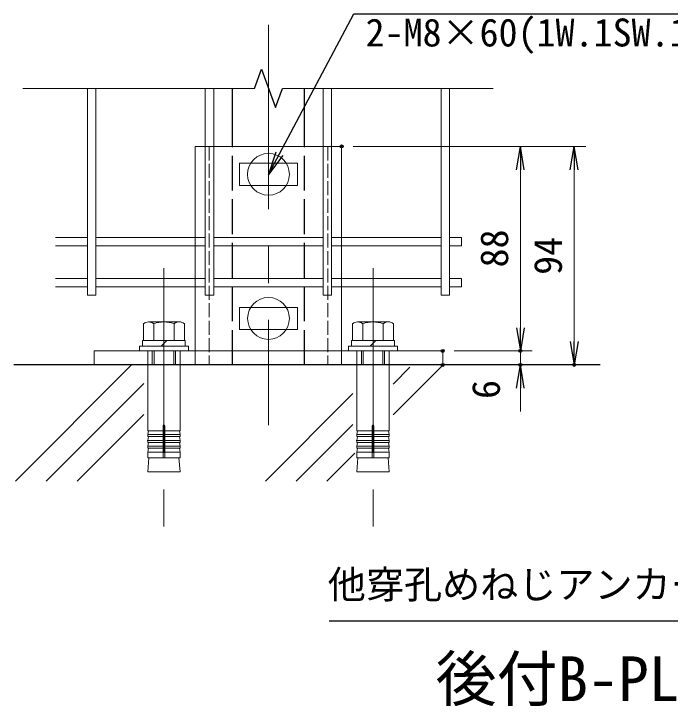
# Model space of a CAD drawing. Units: millimetres, scale not verified, with parts at other scales. Extents: x -4200 to 4200, y -2970 to 2970.
# Drawn here: x 1403 to 2533, y -1189 to 3 of the extents above; entities that cross this region are included whole.
import ezdxf
from ezdxf.enums import TextEntityAlignment as Align

# ---------------------------------------------------------------- set-up
doc = ezdxf.new("R2010")
doc.units = ezdxf.units.MM
doc.header["$LTSCALE"] = 10
doc.header["$PDMODE"] = 32
doc.header["$PDSIZE"] = 5
doc.linetypes.add('DASHED', pattern=[7.5, 6, -1.5])
doc.linetypes.add('USER1', pattern=[50.8, 31.75, -6.35, 6.35, -6.35])
for name, color, linetype, lineweight in [('0-0_D-STR-DIM', 7, 'Continuous', 13), ('0-1_D-STR3', 3, 'Continuous', 13), ('0-2_D-BMK', 2, 'USER1', 13), ('0-3_D-STR1', 1, 'Continuous', 25), ('0-4_D-STR2', 7, 'Continuous', 13), ('0-5_0', 7, 'Continuous', 25), ('0-7_D-STR-TXT', 7, 'Continuous', 25), ('0-A_D-DCR-HCH', 7, 'Continuous', 13), ('0-C_D-BGD', 7, 'Continuous', 25)]:
    doc.layers.add(name, color=color, linetype=linetype, lineweight=lineweight)
doc.layers.add('0-6_Defpoints', color=7, linetype='Continuous')
doc.layers.add('0-8_D-TTL-TXT', color=7, linetype='Continuous')
doc.styles.add('ＭＳ ゴシック', font='')
doc.styles.get('ＭＳ ゴシック').set_extended_font_data('MS Gothic')

# ---------------------------------------------------------------- blocks, each defined once
blk = doc.blocks.new('BREAK')
at = {"layer": '0-5_0'}
for p, q in [((352.4, 128.3), (0, 256.5)), ((-352.4, -128.3), (352.4, 128.3)), ((0, -256.5), (-352.4, -128.3))]:
    blk.add_line(p, q, dxfattribs=at)
blk = doc.blocks.new('ベースプレート部品\u3000正面図')
at = {"layer": '0-1_D-STR3', "linetype": 'DASHED'}
for p, q in [((8393.49, 24200.71), (8393.49, 23260.71)), ((8903.49, 24200.71), (8903.49, 23260.71)), ((8128.49, 23320.71), (8128.49, 23260.71)), ((8268.49, 23320.71), (8268.49, 23260.71)), ((8333.49, 23320.71), (8333.49, 23260.71)), ((8963.49, 23320.71), (8963.49, 23260.71)), ((9028.49, 23320.71), (9028.49, 23260.71)), ((9168.49, 23320.71), (9168.49, 23260.71))]:
    blk.add_line(p, q, dxfattribs=at)
at = {"layer": '0-1_D-STR3'}
for p, q in [((8963.49, 24200.71), (8963.49, 23320.71)), ((8773.41, 24128.21), (8523.37, 24128.21)), ((8523.37, 24128.21), (8523.37, 24033.21)), ((8773.37, 24128.21), (8773.37, 24033.21)), ((8773.37, 24033.21), (8523.41, 24033.21)), ((8773.41, 23508.21), (8523.37, 23508.21)), ((8523.37, 23508.21), (8523.37, 23413.21)), ((8773.37, 23508.21), (8773.37, 23413.21)), ((8773.37, 23413.21), (8523.41, 23413.21)), ((7898.51, 23320.71), (9398.51, 23320.71)), ((9398.51, 23320.71), (9398.51, 23260.71))]:
    blk.add_line(p, q, dxfattribs=at)
for points in [[(8963.49, 24200.71), (8333.49, 24200.71), (8333.49, 23320.71)], [(7898.51, 23320.71), (7898.51, 23260.71), (9398.51, 23260.71)]]:
    blk.add_lwpolyline(points, dxfattribs=at)
blk = doc.blocks.new('_Open')
at = {"layer": '0-5_0'}
blk.add_line((-10, 1.667), (0, 0), dxfattribs=at)
blk.add_lwpolyline([(-10, -1.667), (0, 0), (-10, 0)], dxfattribs=at)
blk = doc.blocks.new('MLeader14')
at = {"layer": '0-0_D-STR-DIM', "lineweight": 25}
blk.add_line((1865.7, -241.22), (1841.01, -273.39), dxfattribs=at)
for points in [[(1859.81, -238.08), (1988.1, 2.84), (2341.8, 2.84), (2618.63, 2.84)], [(1853.93, -234.95), (1841.01, -273.39), (1859.81, -238.08)]]:
    blk.add_lwpolyline(points, dxfattribs=at)
blk = doc.blocks.new('MLeader15')
at = {"layer": '0-7_D-STR-TXT'}
blk.add_line((2797.54, -819.06), (2820.14, -785.39), dxfattribs=at)
for points in [[(2809.68, -824.57), (2820.14, -785.39), (2803.61, -821.82)], [(2803.61, -821.82), (2703.44, -1042.63), (1952.73, -1042.63), (1945.53, -1042.63)]]:
    blk.add_lwpolyline(points, dxfattribs=at)

msp = doc.modelspace()

# ---------------------------------------------------------------- linework, layer by layer
at = {"layer": '0-0_D-STR-DIM'}
for p, q in [((1987.01, -225.39), (2294.88, -225.39)), ((1987.01, -225.39), (2387.41, -225.39)), ((2274.88, -265.39), (2274.88, -537.39)), ((2367.41, -265.39), (2367.41, -561.39)), ((2274.88, -537.39), (2274.88, -497.39)), ((2161.01, -577.39), (2294.88, -577.39)), ((2161.01, -577.39), (2294.88, -577.39)), ((2274.88, -577.39), (2274.88, -601.39)), ((2161.01, -601.39), (2294.88, -601.39)), ((2161.01, -601.39), (2387.41, -601.39)), ((2274.88, -641.39), (2274.88, -681.39))]:
    msp.add_line(p, q, dxfattribs=at)
at = {"layer": '0-1_D-STR3'}
for p, q in [((1625.81, -559.39), (1625.81, -530.59)), ((1688.71, -527.39), (1634.21, -527.39)), ((1643.41, -530.59), (1643.41, -559.39)), ((1678.61, -530.59), (1678.61, -559.39)), ((1696.21, -559.39), (1696.21, -530.59)), ((1985.81, -559.39), (1985.81, -530.59)), ((2048.71, -527.39), (1994.21, -527.39)), ((2003.41, -530.59), (2003.41, -559.39)), ((2038.61, -530.59), (2038.61, -559.39)), ((2056.21, -559.39), (2056.21, -530.59)), ((1656.01, -569.39), (1666.01, -559.39)), ((2016.01, -569.39), (2026.01, -559.39)), ((1641.01, -601.39), (1641.01, -577.39)), ((1644.21, -601.39), (1644.21, -577.39)), ((1677.81, -601.39), (1677.81, -577.39)), ((1681.01, -601.39), (1681.01, -577.39)), ((2001.01, -601.39), (2001.01, -577.39)), ((2004.21, -601.39), (2004.21, -577.39)), ((2037.81, -601.39), (2037.81, -577.39)), ((2041.01, -601.39), (2041.01, -577.39)), ((1659.51, -706.22), (1659.51, -761.39)), ((1662.51, -706.22), (1662.51, -761.39)), ((2019.51, -706.22), (2019.51, -761.39)), ((2022.51, -706.22), (2022.51, -761.39)), ((1659.51, -721.39), (1633.01, -721.39)), ((1662.51, -721.39), (1689.01, -721.39)), ((2019.51, -721.39), (1993.01, -721.39)), ((2022.51, -721.39), (2049.01, -721.39)), ((1659.51, -731.39), (1632.18, -731.39)), ((1662.51, -731.39), (1689.01, -731.39)), ((2019.51, -731.39), (1992.18, -731.39)), ((2022.51, -731.39), (2049.01, -731.39)), ((1659.51, -741.39), (1633.01, -741.39)), ((1662.51, -741.39), (1689.01, -741.39)), ((2019.51, -741.39), (1993.01, -741.39)), ((2022.51, -741.39), (2049.01, -741.39)), ((1659.51, -751.39), (1633.01, -751.39)), ((1662.51, -751.39), (1689.01, -751.39)), ((2019.51, -751.39), (1993.01, -751.39)), ((2022.51, -751.39), (2049.01, -751.39))]:
    msp.add_line(p, q, dxfattribs=at)
for points in [[(1624.21, -569.39), (1624.21, -559.39), (1697.81, -559.39), (1697.81, -569.39)], [(1984.21, -569.39), (1984.21, -559.39), (2057.81, -559.39), (2057.81, -569.39)], [(1662.51, -714.72), (1689.01, -714.72), (1689.01, -601.39), (1633.01, -601.39), (1633.01, -714.72), (1659.51, -714.72)], [(2022.51, -714.72), (2049.01, -714.72), (2049.01, -601.39), (1993.01, -601.39), (1993.01, -714.72), (2019.51, -714.72)], [(1634.26, -714.72), (1633.01, -721.39), (1633.01, -724.72), (1659.51, -724.72)], [(1687.76, -714.72), (1689.01, -721.39), (1689.01, -724.72), (1662.51, -724.72)], [(1994.26, -714.72), (1993.01, -721.39), (1993.01, -724.72), (2019.51, -724.72)], [(2047.76, -714.72), (2049.01, -721.39), (2049.01, -724.72), (2022.51, -724.72)], [(1634.26, -724.72), (1633.01, -731.39), (1633.01, -734.72), (1659.51, -734.72)], [(1687.76, -724.72), (1689.01, -731.39), (1689.01, -734.72), (1662.51, -734.72)], [(1994.26, -724.72), (1993.01, -731.39), (1993.01, -734.72), (2019.51, -734.72)], [(2047.76, -724.72), (2049.01, -731.39), (2049.01, -734.72), (2022.51, -734.72)], [(1634.26, -734.72), (1633.01, -741.39), (1633.01, -744.72), (1659.51, -744.72)], [(1687.76, -734.72), (1689.01, -741.39), (1689.01, -744.72), (1662.51, -744.72)], [(1994.26, -734.72), (1993.01, -741.39), (1993.01, -744.72), (2019.51, -744.72)], [(2047.76, -734.72), (2049.01, -741.39), (2049.01, -744.72), (2022.51, -744.72)], [(1687.76, -744.72), (1689.01, -751.39), (1689.01, -761.39), (1633.01, -761.39), (1633.01, -751.39), (1634.26, -744.72)], [(2047.76, -744.72), (2049.01, -751.39), (2049.01, -761.39), (1993.01, -761.39), (1993.01, -751.39), (1994.26, -744.72)], [(1686.91, -761.39), (1689.01, -785.39), (1633.01, -785.39), (1635.11, -761.39)], [(1689.01, -761.39), (1662.26, -761.39), (1633.01, -761.39)], [(2046.91, -761.39), (2049.01, -785.39), (1993.01, -785.39), (1995.11, -761.39)], [(2049.01, -761.39), (2022.26, -761.39), (1993.01, -761.39)]]:
    msp.add_lwpolyline(points, dxfattribs=at)
for points in [[(1703.01, -569.39), (1703.01, -577.39), (1619.01, -577.39), (1619.01, -569.39)], [(2063.01, -569.39), (2063.01, -577.39), (1979.01, -577.39), (1979.01, -569.39)]]:
    msp.add_lwpolyline(points, close=True, dxfattribs=at)
for centre in [(1841.01, -273.4), (1841.03, -521.39)]:
    msp.add_circle(centre, 36, dxfattribs=at)
for centre, radius, start, end in [((1634.61, -541.06), 13.68, 49.96723, 130.03277), ((1661.01, -577.39), 50, 69.39031, 110.60969), ((1687.41, -540.82), 13.5, 49.3117, 130.6883), ((1994.61, -541.06), 13.68, 49.96723, 130.03277), ((2021.01, -577.39), 50, 69.39031, 110.60969), ((2047.41, -540.82), 13.5, 49.3117, 130.6883), ((1661.01, -706.22), 1.5, 0, 180), ((2021.01, -706.22), 1.5, 0, 180)]:
    msp.add_arc(centre, radius, start, end, dxfattribs=at)
at = {"layer": '0-2_D-BMK'}
for p, q in [((1841.01, -15.96), (1841.01, -705.4)), ((1661.01, -434.99), (1661.01, -927)), ((2021.01, -434.99), (2021.01, -927))]:
    msp.add_line(p, q, dxfattribs=at)
at = {"layer": '0-3_D-STR1'}
for p, q in [((1779.01, -225.39), (1779.01, -125.52)), ((1903.01, -225.39), (1903.01, -125.52))]:
    msp.add_line(p, q, dxfattribs=at)
at = {"layer": '0-3_D-STR1', "linetype": 'DASHED'}
for p, q in [((1779.01, -601.39), (1779.01, -225.39)), ((1903.01, -601.39), (1903.01, -225.39))]:
    msp.add_line(p, q, dxfattribs=at)
at = {"layer": '0-4_D-STR2'}
for p, q in [((1529.2, -125.52), (1529.2, -481.39)), ((1543.6, -125.52), (1543.6, -481.39)), ((1732.27, -125.52), (1732.27, -481.39)), ((1746.67, -125.52), (1746.67, -481.39)), ((1935.35, -125.52), (1935.35, -481.39)), ((1949.75, -125.52), (1949.75, -481.39)), ((2138.43, -125.52), (2138.43, -481.39)), ((2152.83, -125.52), (2152.83, -481.39)), ((1529.2, -382.09), (1474.11, -382.09)), ((1732.27, -382.09), (1543.6, -382.09)), ((1935.35, -382.09), (1746.67, -382.09)), ((2138.43, -382.09), (1949.75, -382.09)), ((2173.63, -382.09), (2152.83, -382.09)), ((2173.63, -382.09), (2173.63, -396.49)), ((1529.2, -396.49), (1474.11, -396.49)), ((1732.27, -396.49), (1543.6, -396.49)), ((1935.35, -396.49), (1746.67, -396.49)), ((2138.43, -396.49), (1949.75, -396.49)), ((2173.63, -396.49), (2152.83, -396.49)), ((1529.2, -452.59), (1474.11, -452.59)), ((1732.27, -452.59), (1543.6, -452.59)), ((1935.35, -452.59), (1746.67, -452.59)), ((2138.43, -452.59), (1949.75, -452.59)), ((2173.63, -452.59), (2152.83, -452.59)), ((2173.63, -452.59), (2173.63, -466.99)), ((1529.2, -466.99), (1474.11, -466.99)), ((1732.27, -466.99), (1543.6, -466.99)), ((1935.35, -466.99), (1746.67, -466.99)), ((2138.43, -466.99), (1949.75, -466.99)), ((2173.63, -466.99), (2152.83, -466.99)), ((1543.6, -481.39), (1529.2, -481.39)), ((1746.67, -481.39), (1732.27, -481.39)), ((1949.75, -481.39), (1935.35, -481.39)), ((2152.83, -481.39), (2138.43, -481.39))]:
    msp.add_line(p, q, dxfattribs=at)
at = {"layer": '0-6_Defpoints'}
for p in [(1967.01, -225.39), (1967.01, -225.39), (2141.01, -577.39), (2274.88, -577.39), (2141.01, -601.39), (2274.88, -601.39), (2367.41, -601.39)]:
    msp.add_point(p, dxfattribs=at)
at = {"layer": '0-A_D-DCR-HCH'}
for p, q in [((1417.75, -125.52), (1817.07, -125.52)), ((1864.95, -125.52), (2227.92, -125.52)), ((1405.39, -801.39), (1605.39, -601.39)), ((2055.57, -687.6), (2141.78, -601.39)), ((2055.57, -634.57), (2084.67, -605.47)), ((1458.42, -801.39), (1626.36, -633.45)), ((1835.72, -801.39), (1986.37, -650.74)), ((1511.45, -801.39), (1626.36, -686.48)), ((1888.75, -801.39), (1986.37, -703.77)), ((1941.78, -801.39), (1989.63, -753.54))]:
    msp.add_line(p, q, dxfattribs=at)
at = {"layer": '0-C_D-BGD'}
msp.add_line((2412.44, -601.39), (1402.53, -601.39), dxfattribs=at)

# ---------------------------------------------------------------- block references
at = {"layer": '0-0_D-STR-DIM'}
msp.add_blockref('MLeader14', (0, 0), dxfattribs=at)
at = {"layer": '0-0_D-STR-DIM', "xscale": 0.4, "yscale": 0.4}
msp.add_blockref('ベースプレート部品\u3000正面図', (-1618.39, -9905.67), dxfattribs=at)
at = {"layer": '0-0_D-STR-DIM', "xscale": 4, "yscale": 4}
for p, rotation in [((2274.88, -225.39), 90), ((2367.41, -225.39), 90), ((2274.88, -577.39), 270), ((2274.88, -577.39), 270), ((2367.41, -601.39), 270), ((2274.88, -601.39), 90)]:
    msp.add_blockref('_Open', p, dxfattribs=dict(at, rotation=rotation))
at = {"layer": '0-7_D-STR-TXT'}
msp.add_blockref('MLeader15', (0, 0), dxfattribs=at)
at = {"layer": '0-A_D-DCR-HCH', "xscale": 0.09333333, "yscale": 0.09333333, "rotation": 270}
msp.add_blockref('BREAK', (1841.01, -125.52), dxfattribs=at)

# ---------------------------------------------------------------- texts
at = {"layer": '0-0_D-STR-DIM', "style": 'ＭＳ ゴシック'}
for s, p in [('88', (2268.13, -433.64)), ('94', (2360.66, -446.39)), ('6', (2253.9, -660.01))]:
    msp.add_text(s, height=48.09, rotation=90, dxfattribs=at).set_placement(p, align=Align.BOTTOM_LEFT)
at = {"layer": '0-7_D-STR-TXT', "style": 'ＭＳ ゴシック'}
for s, p in [('2-M8×60(1W.1SW.1N)', (2008.23, -67.73)), ('他穿孔めねじアンカーM10', (1943.23, -1017.85))]:
    msp.add_text(s, height=48.09, dxfattribs=at).set_placement(p, align=Align.BOTTOM_LEFT)
at = {"layer": '0-8_D-TTL-TXT', "style": 'ＭＳ ゴシック'}
msp.add_text('後付B-PL詳細図', height=76.98, dxfattribs=at).set_placement((2128.83, -1203.12), align=Align.BOTTOM_LEFT)

doc.saveas('drawing.dxf')
